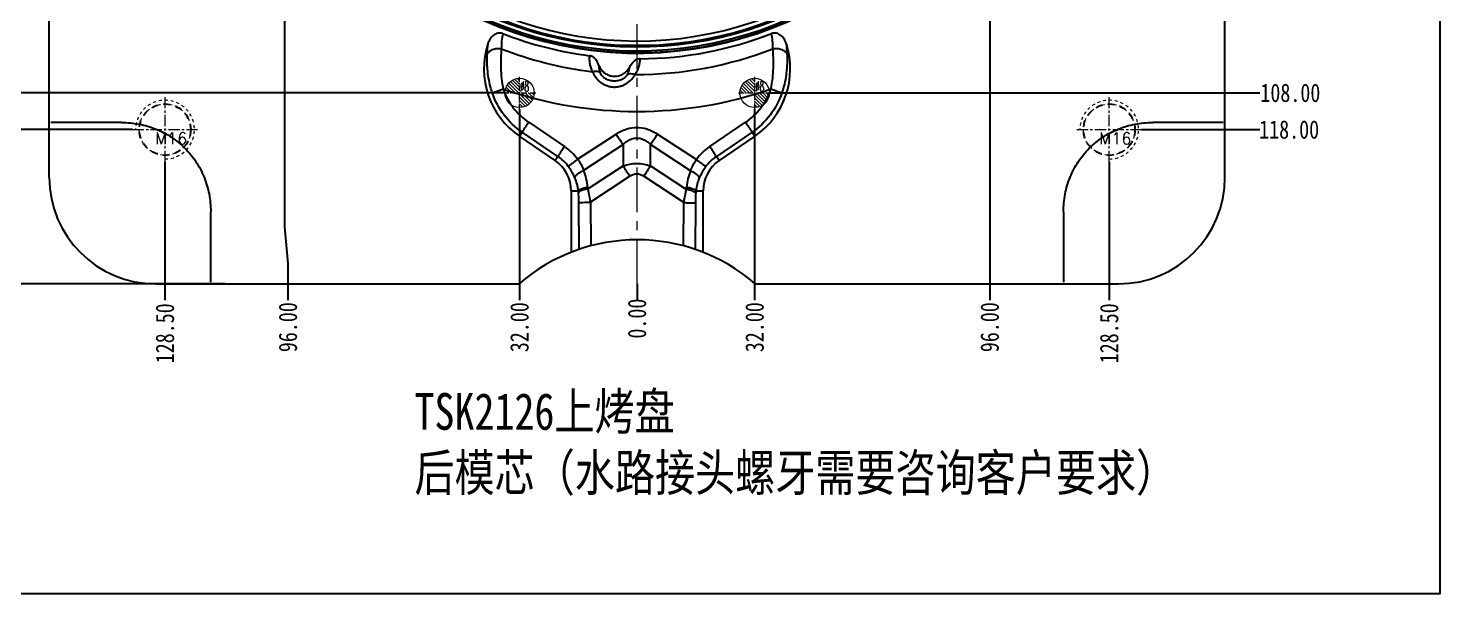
# Model space of a CAD drawing. Header units: millimetres. Extents: x 2141 to 4292, y -4498 to 2648.
# Drawn here: x 3389.4 to 3773.6, y -1030.1 to -876.1 of the extents above; entities that cross this region are included whole.
import ezdxf

# ---------------------------------------------------------------- set-up
doc = ezdxf.new("R2010")
doc.units = ezdxf.units.MM
doc.header["$LTSCALE"] = 16.335
doc.header["$PDMODE"] = 3
doc.header["$PDSIZE"] = 0.3125
doc.linetypes.add('CENTER', pattern=[0.6, 0.375, -0.075, 0.075, -0.075])
doc.linetypes.add('HIDDEN', pattern=[0.2, 0.1, -0.1])
doc.layers.get('0').update_dxf_attribs({"linetype": 'CONTINUOUS'})
doc.layers.get('Defpoints').update_dxf_attribs({"linetype": 'CONTINUOUS'})
doc.layers.add('11', color=7, linetype='CONTINUOUS')
for name, color, linetype, lineweight in [('center', 1, 'CENTER', 9), ('epin', 13, 'CONTINUOUS', 9), ('screw', 33, 'CONTINUOUS', 13)]:
    doc.layers.add(name, color=color, linetype=linetype, lineweight=lineweight)
doc.styles.get("Standard").update_dxf_attribs({"font": 'txt', "width": 0.8})
doc.styles.add('TXT', font='txt.shx', dxfattribs={"bigfont": 'gbcbig.shx'})
doc.styles.add('TXT05', font='txt.shx', dxfattribs={"width": 0.5, "bigfont": 'gbcbig.shx'})
doc.dimstyles.get("Standard").update_dxf_attribs({"dimtxt": 0.15625, "dimasz": 0.1875, "dimexe": 0.125, "dimexo": 0.0625, "dimtad": 0, "dimtih": 1, "dimtoh": 1, "dimdsep": 46, "dimtxsty": 'Standard', "dimcen": 0.09, "dimadec": 0, "dimazin": 0, "dimtp": 0.01, "dimtm": 0.01, "dimtfac": 1, "dimtofl": 0, "dimtmove": 0, "dimatfit": 3, "dimfxl": 0, "dimtolj": 1, "dimarcsym": 0})

# ---------------------------------------------------------------- blocks, each defined once
blk = doc.blocks.new('*D29')
at = {"color": 4, "lineweight": -2}
for p, q in [((3424.08, -625.72), (3355.97, -625.72)), ((3355.97, -633.72), (3355.97, -831.16)), ((3355.97, -937.72), (3355.97, -859.96)), ((3442.85, -945.72), (3355.97, -945.72))]:
    blk.add_line(p, q, dxfattribs=at)
at = {"color": 4}
for points in [[(3354.63, -633.72), (3357.3, -633.72), (3355.97, -625.72)], [(3354.63, -937.72), (3357.3, -937.72), (3355.97, -945.72)]]:
    blk.add_solid(points, dxfattribs=at)
at = {"layer": 'Defpoints', "color": 0}
for p in [(3424.08, -625.72), (3355.97, -945.72), (3442.85, -945.72)]:
    blk.add_point(p, dxfattribs=at)
at = {"color": 6, "insert": (3355.97, -845.56), "char_height": 8, "attachment_point": 5, "rotation": 90}
blk.add_mtext('\\A1;320.00', dxfattribs=at)
blk = doc.blocks.new('screw_m16_g')
at = {"layer": 'screw', "color": 1, "linetype": 'CENTER', "ltscale": 0.497582}
for p, q in [((0, -8.8), (0, 8.8)), ((-8.8, 0), (8.8, 0))]:
    blk.add_line(p, q, dxfattribs=at)
at = {"layer": 'screw', "linetype": 'HIDDEN', "ltscale": 0.497582}
blk.add_circle((0, 0), 7, dxfattribs=at)
at = {"layer": 'screw', "color": 92, "linetype": 'HIDDEN', "ltscale": 0.497582}
blk.add_arc((0, 0), 8, 270, 180, dxfattribs=at)
at = {"layer": 'screw', "color": 6, "style": 'TXT'}
blk.add_text('M16', height=3.2, dxfattribs=at).set_placement((-2.72, -4))
blk = doc.blocks.new('epin_ejp_8')
at = {"layer": 'epin'}
h = blk.add_hatch(dxfattribs=at)
h.set_pattern_fill('_ANSI31', color=123, scale=0.2, angle=90, style=0)
h.set_pattern_definition([(135, (-3609.8168, 780.7174), (-0.44901281, -0.44901281), [])])
h.paths.add_polyline_path([(0, 4, 0.414214), (-4, 0), (0, 0)])
h.paths.add_polyline_path([(4, 0), (0, 0), (0, -4, 0.414214)])
at = {"layer": 'epin', "color": 1, "linetype": 'CENTER', "ltscale": 0.248791}
for p, q in [((0, -4.4), (0, 4.4)), ((-4.4, 0), (4.4, 0))]:
    blk.add_line(p, q, dxfattribs=at)
at = {"layer": 'epin'}
blk.add_circle((0, 0), 4, dxfattribs=at)
at = {"layer": 'epin', "color": 6, "style": 'TXT05', "width": 0.5}
blk.add_text('%%c8', height=2.8, dxfattribs=at).set_placement((0.16, 0.4))
blk = doc.blocks.new('*D100')
at = {"color": 4, "lineweight": -2}
blk.add_line((3591.48, -893.72), (3724.56, -893.72), dxfattribs=at)
at = {"layer": 'Defpoints', "color": 0}
for p in [(3555.08, -785.72), (3591.48, -893.72), (3724.56, -893.72)]:
    blk.add_point(p, dxfattribs=at)
at = {"color": 6, "insert": (3732.89, -893.72), "char_height": 5, "attachment_point": 5}
blk.add_mtext('\\A1;108.00', dxfattribs=at)
blk = doc.blocks.new('*D101')
at = {"color": 4, "lineweight": -2}
blk.add_line((3692.39, -903.72), (3724.56, -903.72), dxfattribs=at)
at = {"layer": 'Defpoints', "color": 0}
for p in [(3555.08, -785.72), (3692.39, -903.72), (3724.56, -903.72)]:
    blk.add_point(p, dxfattribs=at)
at = {"color": 6, "insert": (3732.56, -903.72), "char_height": 5, "attachment_point": 5}
blk.add_mtext('\\A1;118.00', dxfattribs=at)
blk = doc.blocks.new('*D107')
at = {"color": 4, "lineweight": -2}
blk.add_line((3555.08, -945.72), (3555.08, -950.18), dxfattribs=at)
at = {"layer": 'Defpoints', "color": 0}
for p in [(3555.08, -785.72), (3555.08, -945.72), (3555.08, -950.18)]:
    blk.add_point(p, dxfattribs=at)
at = {"color": 6, "insert": (3555.08, -955.18), "char_height": 5, "attachment_point": 5, "rotation": 90}
blk.add_mtext('\\A1;0.00', dxfattribs=at)
blk = doc.blocks.new('*D108')
at = {"color": 4, "lineweight": -2}
blk.add_line((3587.08, -898.12), (3587.08, -950.18), dxfattribs=at)
at = {"layer": 'Defpoints', "color": 0}
for p in [(3555.08, -785.72), (3587.08, -898.12), (3587.08, -950.18)]:
    blk.add_point(p, dxfattribs=at)
at = {"color": 6, "insert": (3587.08, -957.52), "char_height": 5, "attachment_point": 5, "rotation": 90}
blk.add_mtext('\\A1;32.00', dxfattribs=at)
blk = doc.blocks.new('*D109')
at = {"color": 4, "lineweight": -2}
blk.add_line((3651.08, -846.12), (3651.08, -950.18), dxfattribs=at)
at = {"layer": 'Defpoints', "color": 0}
for p in [(3555.08, -785.72), (3651.08, -846.12), (3651.08, -950.18)]:
    blk.add_point(p, dxfattribs=at)
at = {"color": 6, "insert": (3651.08, -957.52), "char_height": 5, "attachment_point": 5, "rotation": 90}
blk.add_mtext('\\A1;96.00', dxfattribs=at)
blk = doc.blocks.new('*D110')
at = {"color": 4, "lineweight": -2}
blk.add_line((3683.59, -912.52), (3683.59, -950.18), dxfattribs=at)
at = {"layer": 'Defpoints', "color": 0}
for p in [(3555.08, -785.72), (3683.59, -912.52), (3683.59, -950.18)]:
    blk.add_point(p, dxfattribs=at)
at = {"color": 6, "insert": (3683.59, -959.18), "char_height": 5, "attachment_point": 5, "rotation": 90}
blk.add_mtext('\\A1;128.50', dxfattribs=at)
blk = doc.blocks.new('*D123')
at = {"color": 4, "lineweight": -2}
blk.add_line((3518.68, -893.72), (3385.61, -893.72), dxfattribs=at)
at = {"layer": 'Defpoints', "color": 0}
for p in [(3555.08, -785.72), (3385.61, -893.72), (3518.68, -893.72)]:
    blk.add_point(p, dxfattribs=at)
at = {"color": 6, "insert": (3377.28, -893.72), "char_height": 5, "attachment_point": 5}
blk.add_mtext('\\A1;108.00', dxfattribs=at)
blk = doc.blocks.new('*D124')
at = {"color": 4, "lineweight": -2}
blk.add_line((3417.78, -903.72), (3385.61, -903.72), dxfattribs=at)
at = {"layer": 'Defpoints', "color": 0}
for p in [(3555.08, -785.72), (3385.61, -903.72), (3417.78, -903.72)]:
    blk.add_point(p, dxfattribs=at)
at = {"color": 6, "insert": (3377.61, -903.72), "char_height": 5, "attachment_point": 5}
blk.add_mtext('\\A1;118.00', dxfattribs=at)
blk = doc.blocks.new('*D128')
at = {"color": 4, "lineweight": -2}
blk.add_line((3523.08, -898.12), (3523.08, -950.18), dxfattribs=at)
at = {"layer": 'Defpoints', "color": 0}
for p in [(3555.08, -785.72), (3523.08, -898.12), (3523.08, -950.18)]:
    blk.add_point(p, dxfattribs=at)
at = {"color": 6, "insert": (3523.08, -957.52), "char_height": 5, "attachment_point": 5, "rotation": 90}
blk.add_mtext('\\A1;32.00', dxfattribs=at)
blk = doc.blocks.new('*D129')
at = {"color": 4, "lineweight": -2}
for p, q in [((3459.09, -846.12), (3459.09, -930.18)), ((3459.09, -930.18), (3460.06, -940.18)), ((3460.06, -940.18), (3460.06, -950.18))]:
    blk.add_line(p, q, dxfattribs=at)
at = {"layer": 'Defpoints', "color": 0}
for p in [(3555.08, -785.72), (3459.09, -846.12), (3460.06, -950.18)]:
    blk.add_point(p, dxfattribs=at)
at = {"color": 6, "insert": (3460.06, -957.52), "char_height": 5, "attachment_point": 5, "rotation": 90}
blk.add_mtext('\\A1;96.00', dxfattribs=at)
blk = doc.blocks.new('*D130')
at = {"color": 4, "lineweight": -2}
blk.add_line((3426.58, -912.52), (3426.58, -950.18), dxfattribs=at)
at = {"layer": 'Defpoints', "color": 0}
for p in [(3555.08, -785.72), (3426.58, -912.52), (3426.58, -950.18)]:
    blk.add_point(p, dxfattribs=at)
at = {"color": 6, "insert": (3426.58, -959.18), "char_height": 5, "attachment_point": 5, "rotation": 90}
blk.add_mtext('\\A1;128.50', dxfattribs=at)

msp = doc.modelspace()

# ---------------------------------------------------------------- linework, layer by layer
msp.add_lwpolyline([(3188.658, -573.544), (3773.556, -573.544), (3773.556, -1030.126), (3188.658, -1030.126)], close=True)
at = {"layer": '11', "color": 7, "linetype": 'Continuous'}
for p, q in [((3395.085, -916.718), (3395.085, -654.718)), ((3715.085, -916.718), (3715.085, -654.718)), ((3414.731, -901.77), (3395.543, -901.77)), ((3525.577, -901.729), (3535.287, -908.311)), ((3574.883, -908.311), (3584.593, -901.729)), ((3714.627, -901.77), (3695.439, -901.77)), ((3523.066, -905.512), (3523.81, -904.424)), ((3532.748, -912.134), (3523.066, -905.512)), ((3533.52, -911.006), (3523.81, -904.424)), ((3538.896, -911.798), (3549.369, -904.932)), ((3560.625, -904.932), (3571.217, -911.876)), ((3586.36, -904.424), (3576.65, -911.006)), ((3587.104, -905.512), (3577.422, -912.134)), ((3586.36, -904.424), (3587.104, -905.512)), ((3551.245, -907.769), (3540.507, -914.809)), ((3551.245, -907.769), (3551.245, -913.597)), ((3569.632, -914.904), (3558.749, -907.769)), ((3558.749, -913.597), (3558.749, -907.769)), ((3533.52, -911.006), (3532.748, -912.134)), ((3541.657, -919.883), (3551.245, -913.597)), ((3558.749, -913.597), (3568.513, -919.998)), ((3577.422, -912.134), (3576.65, -911.006)), ((3553.121, -916.434), (3542.364, -923.486)), ((3567.805, -923.601), (3556.873, -916.434)), ((3537.117, -920.414), (3539.09, -920.414)), ((3537.117, -920.414), (3537.117, -937.131)), ((3539.127, -920.903), (3539.09, -920.414)), ((3541.62, -919.395), (3541.657, -919.883)), ((3568.513, -919.998), (3568.558, -919.395)), ((3571.088, -920.414), (3571.042, -921.018)), ((3571.088, -920.414), (3573.053, -920.414)), ((3573.053, -937.131), (3573.053, -920.414)), ((3539.329, -936.32), (3539.234, -923.598)), ((3542.364, -923.486), (3542.453, -935.374)), ((3567.718, -935.374), (3567.805, -923.601)), ((3570.935, -923.713), (3570.841, -936.321)), ((3439.034, -945.26), (3439.034, -926.072)), ((3671.136, -926.072), (3671.136, -945.26)), ((3424.085, -945.718), (3522.96, -945.718)), ((3587.21, -945.718), (3686.085, -945.718))]:
    msp.add_line(p, q, dxfattribs=at)
at = {"layer": '11', "color": 8, "linetype": 'HIDDEN'}
for centre in [(3426.585, -903.718), (3683.585, -903.718)]:
    msp.add_circle(centre, 7, dxfattribs=at)
at = {"layer": '11', "color": 7, "linetype": 'Continuous'}
for centre, radius, start, end in [((3555.111, -780.718), 102.032, 186.17935, 344.06282), ((3555.111, -780.718), 101.531, 186.1741, 343.11228), ((3555.111, -780.718), 102.166, 188.76886, 348.16522), ((3555.111, -780.718), 98.859, 201.24207, 347.83141), ((3555.111, -780.718), 100.057, 201.05603, 345.74083), ((3555.111, -780.718), 100.442, 200.91041, 342.92382), ((3555.111, -780.718), 100.141, 200.91041, 342.92304), ((3538.95, -881.48), 20.825, 169.13305, 180.52005), ((3555.085, -783.738), 100.698, 248.69485, 262.59806), ((3555.085, -783.738), 100.698, 270.46832, 291.30515), ((3571.292, -881.473), 20.754, 359.46026, 10.88664), ((3535.62, -887.157), 22.237, 162.09155, 235.6295), ((3537.901, -883.485), 23.654, 172.31058, 179.35309), ((3555.146, -787.445), 101.237, 248.55006, 263.07741), ((3555.028, -787.447), 101.234, 269.72264, 291.44847), ((3574.55, -887.157), 22.237, 304.3705, 17.90972), ((3572.31, -883.483), 23.614, 0.64089, 7.69544), ((3555.085, -787.262), 111.502, 250.93543, 289.06457), ((3963.214, -633.298), 495.028, 213.27953, 213.67319), ((3161.54, -643.058), 477.333, 326.31952, 326.72777), ((3527.068, -920.428), 14.642, 36.11573, 55.8523), ((3583.102, -920.428), 14.642, 124.14835, 144.26236), ((3527.085, -920.414), 10.032, 0, 55.6295), ((3527.072, -920.536), 11.507, 36.21028, 55.91747), ((3522.617, -923.752), 17.001, 24.13088, 36.08461), ((3151.965, -1179.676), 479.815, 33.27328, 33.67943), ((3972.788, -1189.437), 497.51, 146.3278, 146.71949), ((3583.085, -920.414), 10.032, 124.3705, 180), ((3583.098, -920.536), 11.506, 124.0826, 144.16793), ((3424.085, -916.718), 29, 180, 270), ((3527.637, -921.517), 11.506, 5.49999, 24.19561), ((3527.011, -920.512), 14.652, 4.3727, 22.90746), ((3583.154, -920.51), 14.638, 157.48136, 175.63109), ((3582.533, -921.516), 11.497, 156.19739, 174.50014), ((3686.085, -916.718), 29, 270, 0), ((3555.085, -982.718), 49, 49.03361, 130.96639)]:
    msp.add_arc(centre, radius, start, end, dxfattribs=at)
for points, knots in [([(3518.498, -877.554), (3518.286, -877.471), (3517.832, -877.375), (3517.144, -877.438), (3516.498, -877.676), (3515.73, -878.172), (3514.979, -879.053), (3514.6, -879.887), (3514.46, -880.319)], [0, 0, 0, 0, 0.1251292, 0.2504078, 0.3756598, 0.5008549, 0.7502729, 1, 1, 1, 1]), ([(3595.71, -880.319), (3595.57, -879.887), (3595.191, -879.053), (3594.44, -878.172), (3593.672, -877.676), (3593.025, -877.438), (3592.337, -877.375), (3591.884, -877.471), (3591.672, -877.554)], [0, 0, 0, 0, 0.2497378, 0.4991929, 0.6244182, 0.7496932, 0.8749174, 1, 1, 1, 1]), ([(3514.364, -887.157), (3514.335, -886.803), (3514.25, -885.492), (3514.237, -884.177), (3514.248, -883.218)], [0, 0, 0, 0, 0.2700874, 1, 1, 1, 1]), ([(3514.248, -883.218), (3514.363, -882.942), (3514.667, -882.547), (3515.214, -882.15), (3515.926, -881.799), (3516.92, -881.576), (3517.737, -881.604), (3518.125, -881.669)], [0, 0, 0, 0, 0.2016166, 0.322681, 0.4547557, 0.7345892, 1, 1, 1, 1]), ([(3518.126, -881.67), (3518.069, -882.481), (3517.968, -884.205), (3517.938, -887.88), (3518.251, -890.747), (3518.666, -892.651)], [0, 0, 0, 0, 0.2213528, 0.469664, 1, 1, 1, 1]), ([(3542.112, -883.596), (3542.076, -883.958), (3542.042, -884.692), (3542.156, -885.799), (3542.448, -886.9), (3542.757, -887.605), (3542.944, -887.947)], [0, 0, 0, 0, 0.2429808, 0.4886326, 0.740089, 1, 1, 1, 1]), ([(3544.7, -886.209), (3544.59, -885.907), (3544.33, -885.316), (3543.789, -884.51), (3543.054, -883.864), (3542.43, -883.638), (3542.112, -883.596)], [0, 0, 0, 0, 0.2501485, 0.5003505, 0.7503699, 1, 1, 1, 1]), ([(3591.504, -892.651), (3591.919, -890.746), (3592.231, -887.879), (3592.202, -884.204), (3592.101, -882.482), (3592.044, -881.671)], [0, 0, 0, 0, 0.5305338, 0.778767, 1, 1, 1, 1]), ([(3592.045, -881.669), (3592.433, -881.604), (3593.25, -881.576), (3594.244, -881.799), (3594.956, -882.15), (3595.503, -882.547), (3595.807, -882.942), (3595.922, -883.218)], [0, 0, 0, 0, 0.2654108, 0.5452443, 0.677319, 0.7983834, 1, 1, 1, 1]), ([(3595.922, -883.218), (3595.925, -883.519), (3595.932, -884.832), (3595.888, -886.147), (3595.806, -887.157)], [0, 0, 0, 0, 0.2287397, 1, 1, 1, 1]), ([(3515.693, -893.742), (3515.507, -893.191), (3514.865, -891.041), (3514.5, -888.813), (3514.364, -887.157)], [0, 0, 0, 0, 0.259107, 1, 1, 1, 1]), ([(3544.706, -886.222), (3544.681, -886.539), (3544.703, -887.201), (3544.877, -887.839), (3545.003, -888.152)], [0, 0, 0, 0, 0.4856458, 1, 1, 1, 1]), ([(3544.7, -886.209), (3544.851, -886.62), (3545.273, -887.404), (3546.213, -888.348), (3547.385, -888.984), (3548.69, -889.257), (3550.018, -889.145), (3551.258, -888.657), (3552.306, -887.835), (3552.821, -887.108), (3553.02, -886.718)], [0, 0, 0, 0, 0.124994, 0.2500386, 0.3750106, 0.5000022, 0.6249927, 0.7499662, 0.875009, 1, 1, 1, 1]), ([(3552.478, -888.626), (3552.563, -888.472), (3552.849, -887.875), (3552.995, -887.211), (3553.015, -886.725)], [0, 0, 0, 0, 0.2655285, 1, 1, 1, 1]), ([(3555.908, -884.432), (3555.587, -884.435), (3554.939, -884.585), (3554.131, -885.139), (3553.496, -885.875), (3553.166, -886.431), (3553.02, -886.718)], [0, 0, 0, 0, 0.2496242, 0.4996417, 0.7498471, 1, 1, 1, 1]), ([(3554.538, -888.678), (3554.768, -888.36), (3555.166, -887.693), (3555.595, -886.63), (3555.845, -885.536), (3555.9, -884.799), (3555.908, -884.432)], [0, 0, 0, 0, 0.2600577, 0.5115332, 0.7571201, 1, 1, 1, 1]), ([(3595.806, -887.157), (3595.762, -887.7), (3595.52, -889.929), (3595.018, -892.133), (3594.477, -893.742)], [0, 0, 0, 0, 0.2429257, 1, 1, 1, 1]), ([(3545.003, -888.152), (3544.874, -888.072), (3544.227, -887.786), (3543.478, -887.824), (3542.944, -887.947)], [0, 0, 0, 0, 0.2170525, 1, 1, 1, 1]), ([(3542.944, -887.947), (3543.144, -888.443), (3543.55, -889.175), (3544.255, -890.064), (3544.922, -890.697), (3545.704, -891.236), (3546.575, -891.671), (3547.514, -891.979), (3548.499, -892.129), (3549.495, -892.112), (3550.466, -891.923), (3551.384, -891.597), (3552.488, -891.023), (3553.612, -890.077), (3554.283, -889.148), (3554.538, -888.678)], [0, 0, 0, 0, 0.1098154, 0.1699588, 0.2327152, 0.297759, 0.3643931, 0.4319008, 0.4999354, 0.5679748, 0.6355113, 0.702182, 0.767292, 0.8901588, 1, 1, 1, 1]), ([(3552.478, -888.626), (3552.33, -888.89), (3551.911, -889.425), (3551.023, -890.063), (3549.875, -890.471), (3548.598, -890.562), (3547.345, -890.308), (3546.26, -889.758), (3545.462, -889.015), (3545.116, -888.433), (3545.003, -888.152)], [0, 0, 0, 0, 0.1007188, 0.2223569, 0.3584752, 0.5005213, 0.642455, 0.7782853, 0.8995729, 1, 1, 1, 1]), ([(3552.478, -888.626), (3552.615, -888.562), (3553.291, -888.362), (3554.025, -888.491), (3554.538, -888.678)], [0, 0, 0, 0, 0.2172635, 1, 1, 1, 1]), ([(3515.693, -893.742), (3515.737, -893.719), (3515.856, -893.665), (3516.205, -893.522), (3516.821, -893.292), (3517.693, -892.98), (3518.334, -892.76), (3518.665, -892.648)], [0, 0, 0, 0, 0.0474801, 0.1232665, 0.3574028, 0.6694899, 1, 1, 1, 1]), ([(3523.81, -904.424), (3521.935, -903.152), (3518.587, -899.967), (3516.417, -895.888), (3515.693, -893.742)], [0, 0, 0, 0, 0.5000683, 1, 1, 1, 1]), ([(3518.665, -892.648), (3519.287, -894.472), (3521.119, -897.951), (3523.984, -900.643), (3525.577, -901.729)], [0, 0, 0, 0, 0.4999541, 1, 1, 1, 1]), ([(3584.593, -901.729), (3586.186, -900.643), (3589.051, -897.951), (3590.883, -894.472), (3591.505, -892.648)], [0, 0, 0, 0, 0.5000459, 1, 1, 1, 1]), ([(3594.477, -893.742), (3593.754, -895.888), (3591.583, -899.967), (3588.235, -903.152), (3586.36, -904.424)], [0, 0, 0, 0, 0.4999317, 1, 1, 1, 1]), ([(3591.505, -892.648), (3591.836, -892.76), (3592.478, -892.98), (3593.349, -893.292), (3593.965, -893.522), (3594.314, -893.665), (3594.433, -893.719), (3594.477, -893.742)], [0, 0, 0, 0, 0.3305101, 0.6425972, 0.8767336, 0.9525198, 1, 1, 1, 1]), ([(3414.731, -901.769), (3416.347, -901.769), (3419.568, -902.074), (3424.197, -903.435), (3428.432, -905.667), (3432.126, -908.678), (3435.136, -912.372), (3437.368, -916.606), (3438.73, -921.235), (3439.034, -924.457), (3439.034, -926.072)], [0, 0, 0, 0, 0.1268232, 0.2521583, 0.3763782, 0.5, 0.6236218, 0.7478417, 0.8731768, 1, 1, 1, 1]), ([(3523.81, -904.424), (3523.874, -904.308), (3524.08, -903.984), (3524.471, -903.379), (3524.993, -902.594), (3525.378, -902.022), (3525.577, -901.729)], [0, 0, 0, 0, 0.1229003, 0.35774, 0.6704993, 1, 1, 1, 1]), ([(3584.593, -901.729), (3584.792, -902.022), (3585.177, -902.594), (3585.699, -903.379), (3586.09, -903.984), (3586.296, -904.308), (3586.36, -904.424)], [0, 0, 0, 0, 0.3295007, 0.64226, 0.8770997, 1, 1, 1, 1]), ([(3671.135, -926.072), (3671.135, -924.457), (3671.44, -921.235), (3672.802, -916.606), (3675.034, -912.372), (3678.044, -908.678), (3681.738, -905.667), (3685.973, -903.435), (3690.602, -902.074), (3693.823, -901.769), (3695.439, -901.769)], [0, 0, 0, 0, 0.1268232, 0.2521583, 0.3763782, 0.5, 0.6236218, 0.7478417, 0.8731768, 1, 1, 1, 1]), ([(3549.369, -904.932), (3550.27, -904.341), (3552.078, -903.427), (3554.997, -902.955), (3557.916, -903.427), (3559.724, -904.341), (3560.625, -904.932)], [0, 0, 0, 0, 0.2702691, 0.5, 0.7297309, 1, 1, 1, 1]), ([(3551.245, -907.769), (3551.5, -907.525), (3552.039, -907.064), (3552.936, -906.49), (3553.931, -906.092), (3554.997, -905.95), (3556.063, -906.092), (3557.058, -906.49), (3557.955, -907.064), (3558.494, -907.525), (3558.749, -907.769)], [0, 0, 0, 0, 0.1247225, 0.2497465, 0.3747674, 0.4999991, 0.6252315, 0.7502521, 0.8752776, 1, 1, 1, 1]), ([(3535.287, -908.311), (3535.088, -908.604), (3534.703, -909.176), (3534.181, -909.961), (3533.79, -910.566), (3533.584, -910.89), (3533.52, -911.006)], [0, 0, 0, 0, 0.3295007, 0.64226, 0.8770997, 1, 1, 1, 1]), ([(3576.65, -911.006), (3576.586, -910.89), (3576.38, -910.566), (3575.989, -909.961), (3575.467, -909.176), (3575.082, -908.604), (3574.883, -908.311)], [0, 0, 0, 0, 0.1229003, 0.35774, 0.6704993, 1, 1, 1, 1]), ([(3536.356, -913.739), (3536.451, -913.648), (3536.75, -913.41), (3537.312, -912.971), (3538.06, -912.411), (3538.612, -912.005), (3538.896, -911.798)], [0, 0, 0, 0, 0.1230856, 0.3575962, 0.6700316, 1, 1, 1, 1]), ([(3538.896, -911.798), (3539.072, -912.032), (3539.722, -912.971), (3540.222, -914.011), (3540.506, -914.809)], [0, 0, 0, 0, 0.2571978, 1, 1, 1, 1]), ([(3551.245, -913.597), (3551.852, -913.379), (3553.089, -913.045), (3554.367, -912.931), (3554.997, -912.931)], [0, 0, 0, 0, 0.5056505, 1, 1, 1, 1]), ([(3554.997, -912.931), (3555.627, -912.931), (3556.905, -913.045), (3558.142, -913.379), (3558.749, -913.597)], [0, 0, 0, 0, 0.4943495, 1, 1, 1, 1]), ([(3569.632, -914.904), (3569.724, -914.638), (3570.134, -913.573), (3570.705, -912.568), (3571.217, -911.876)], [0, 0, 0, 0, 0.2458882, 1, 1, 1, 1]), ([(3571.217, -911.876), (3571.503, -912.081), (3572.057, -912.483), (3572.809, -913.039), (3573.374, -913.474), (3573.674, -913.71), (3573.769, -913.8)], [0, 0, 0, 0, 0.3299792, 0.6424076, 0.8769108, 1, 1, 1, 1]), ([(3573.769, -913.8), (3573.59, -914.049), (3572.925, -915.026), (3572.366, -916.075), (3572.013, -916.876)], [0, 0, 0, 0, 0.2593801, 1, 1, 1, 1]), ([(3538.132, -916.801), (3538.159, -916.634), (3538.371, -916.252), (3538.897, -915.742), (3539.634, -915.235), (3540.206, -914.942), (3540.507, -914.809)], [0, 0, 0, 0, 0.1597835, 0.3955559, 0.6897317, 1, 1, 1, 1]), ([(3556.873, -916.434), (3556.595, -916.252), (3555.997, -915.943), (3554.997, -915.765), (3553.997, -915.943), (3553.399, -916.252), (3553.121, -916.434)], [0, 0, 0, 0, 0.2501468, 0.5001197, 0.7499754, 1, 1, 1, 1]), ([(3569.632, -914.904), (3569.933, -915.035), (3570.505, -915.323), (3571.244, -915.824), (3571.771, -916.33), (3571.985, -916.709), (3572.013, -916.876)], [0, 0, 0, 0, 0.3103939, 0.6045073, 0.8402041, 1, 1, 1, 1]), ([(3539.09, -920.414), (3539.122, -920.357), (3539.219, -920.241), (3539.503, -920.012), (3540.018, -919.759), (3540.768, -919.537), (3541.327, -919.433), (3541.62, -919.395)], [0, 0, 0, 0, 0.0712455, 0.1600592, 0.3905771, 0.6823263, 1, 1, 1, 1]), ([(3541.657, -919.883), (3541.364, -919.922), (3540.806, -920.025), (3540.056, -920.248), (3539.54, -920.501), (3539.256, -920.729), (3539.16, -920.845), (3539.127, -920.903)], [0, 0, 0, 0, 0.3176737, 0.6094229, 0.8399408, 0.9287545, 1, 1, 1, 1]), ([(3539.234, -923.598), (3539.233, -923.364), (3539.219, -922.465), (3539.178, -921.566), (3539.127, -920.903)], [0, 0, 0, 0, 0.2597088, 1, 1, 1, 1]), ([(3541.657, -919.883), (3541.722, -920.17), (3541.983, -921.366), (3542.21, -922.569), (3542.364, -923.486)], [0, 0, 0, 0, 0.240227, 1, 1, 1, 1]), ([(3567.805, -923.601), (3567.857, -923.29), (3568.069, -922.084), (3568.311, -920.884), (3568.513, -919.998)], [0, 0, 0, 0, 0.258004, 1, 1, 1, 1]), ([(3571.042, -921.018), (3571.01, -920.96), (3570.913, -920.844), (3570.629, -920.616), (3570.114, -920.362), (3569.364, -920.14), (3568.805, -920.037), (3568.513, -919.998)], [0, 0, 0, 0, 0.0712455, 0.1600592, 0.3905771, 0.6823263, 1, 1, 1, 1]), ([(3568.558, -919.395), (3568.851, -919.433), (3569.41, -919.537), (3570.16, -919.759), (3570.675, -920.012), (3570.959, -920.241), (3571.055, -920.357), (3571.088, -920.414)], [0, 0, 0, 0, 0.3176737, 0.6094229, 0.8399408, 0.9287545, 1, 1, 1, 1]), ([(3571.042, -921.017), (3571.026, -921.231), (3570.967, -922.129), (3570.94, -923.028), (3570.935, -923.713)], [0, 0, 0, 0, 0.2385517, 1, 1, 1, 1]), ([(3539.234, -923.598), (3539.283, -923.589), (3539.411, -923.576), (3539.783, -923.548), (3540.432, -923.521), (3541.347, -923.497), (3542.018, -923.489), (3542.364, -923.486)], [0, 0, 0, 0, 0.0475691, 0.1233813, 0.3570906, 0.6688154, 1, 1, 1, 1]), ([(3567.805, -923.601), (3568.151, -923.604), (3568.822, -923.612), (3569.737, -923.636), (3570.386, -923.663), (3570.758, -923.691), (3570.886, -923.704), (3570.935, -923.713)], [0, 0, 0, 0, 0.3311846, 0.6429094, 0.8766187, 0.9524309, 1, 1, 1, 1])]:
    msp.add_open_spline(points, degree=3, knots=knots, dxfattribs=at)
at = {"layer": 'center', "color": 1, "linetype": 'CENTER', "ltscale": 1.990336}
msp.add_line((3555.085, -945.719), (3555.085, -625.718), dxfattribs=at)

# ---------------------------------------------------------------- block references
at = {"layer": 'epin'}
for p in [(3523.085, -893.718), (3587.085, -893.718)]:
    msp.add_blockref('epin_ejp_8', p, dxfattribs=at)
at = {"layer": 'screw'}
for p in [(3426.585, -903.718), (3683.585, -903.718)]:
    msp.add_blockref('screw_m16_g', p, dxfattribs=at)

# ---------------------------------------------------------------- texts
at = {"insert": (3494.48, -975.464), "char_height": 10, "width": 231.00041, "attachment_point": 1}
msp.add_mtext('{\\fSimSun|b0|i0|c134|p2;TSK2126上烤盘\\P后模芯（水路接头螺牙需要咨询客户要求）}', dxfattribs=at)

# ---------------------------------------------------------------- dimensions: what is measured, and where the dimension line sits
dim = msp.add_linear_dim(base=(3355.966, -945.718), p1=(3424.085, -625.718), p2=(3442.849, -945.718), angle=90, dimstyle='Standard', override={"dimtxt": 8, "dimasz": 8, "dimexe": 0, "dimexo": 0, "dimgap": 0, "dimtih": 0, "dimtoh": 0, "dimzin": 0, "dimcen": 0, "dimclrd": 4, "dimclre": 4, "dimclrt": 6, "dimadec": 2, "dimtp": 0, "dimtm": 0, "dimtzin": 0})
dim.commit()
dim.dimension.update_dxf_attribs({"geometry": '*D29', "text_midpoint": (3355.966, -845.565), "dimtype": 160})
for feature_location, offset, dtype, origin, picture, middle in [((3518.685, -893.718), (-133.07, 0), 0, (3555.085, -785.718), '*D123', (3377.282, -893.718)), ((3417.785, -903.718), (-32.17, 0), 0, (3555.085, -785.718), '*D124', (3377.615, -903.718)), ((3426.585, -912.518), (0, -37.664), 1, (3555.085, -785.718), '*D130', (3426.585, -959.182)), ((3459.089, -846.118), (0.97, -104.064), 1, (3555.085, -785.718), '*D129', (3460.059, -957.516)), ((3523.085, -898.118), (0, -52.064), 1, (3555.085, -785.718), '*D128', (3523.085, -957.516)), ((3555.084955475, -945.719144368), (0, -4.463288827), 1, (3555.084955475, -785.718474448), '*D107', (3555.084955475, -955.182433196)), ((3591.485, -893.718), (133.07, 0), 0, (3555.085, -785.718), '*D100', (3732.888, -893.718)), ((3692.385, -903.718), (32.17, 0), 0, (3555.085, -785.718), '*D101', (3732.555, -903.718)), ((3587.085, -898.118), (0, -52.064), 1, (3555.085, -785.718), '*D108', (3587.085, -957.516)), ((3651.081, -846.118), (0, -104.064), 1, (3555.085, -785.718), '*D109', (3651.081, -957.516)), ((3683.585, -912.518), (0, -37.664), 1, (3555.085, -785.718), '*D110', (3683.585, -959.182))]:
    dim = msp.add_ordinate_dim(feature_location=feature_location, offset=offset, dtype=dtype, origin=origin, dimstyle='Standard', override={"dimtxt": 5, "dimasz": 5, "dimexe": 0, "dimexo": 0, "dimgap": 0, "dimtih": 0, "dimtoh": 0, "dimzin": 0, "dimcen": 0, "dimclrd": 4, "dimclre": 4, "dimclrt": 6, "dimadec": 2, "dimtp": 0, "dimtm": 0, "dimtzin": 0})
    dim.commit()
    dim.dimension.update_dxf_attribs({"geometry": picture, "text_midpoint": middle})

doc.saveas('drawing.dxf')
